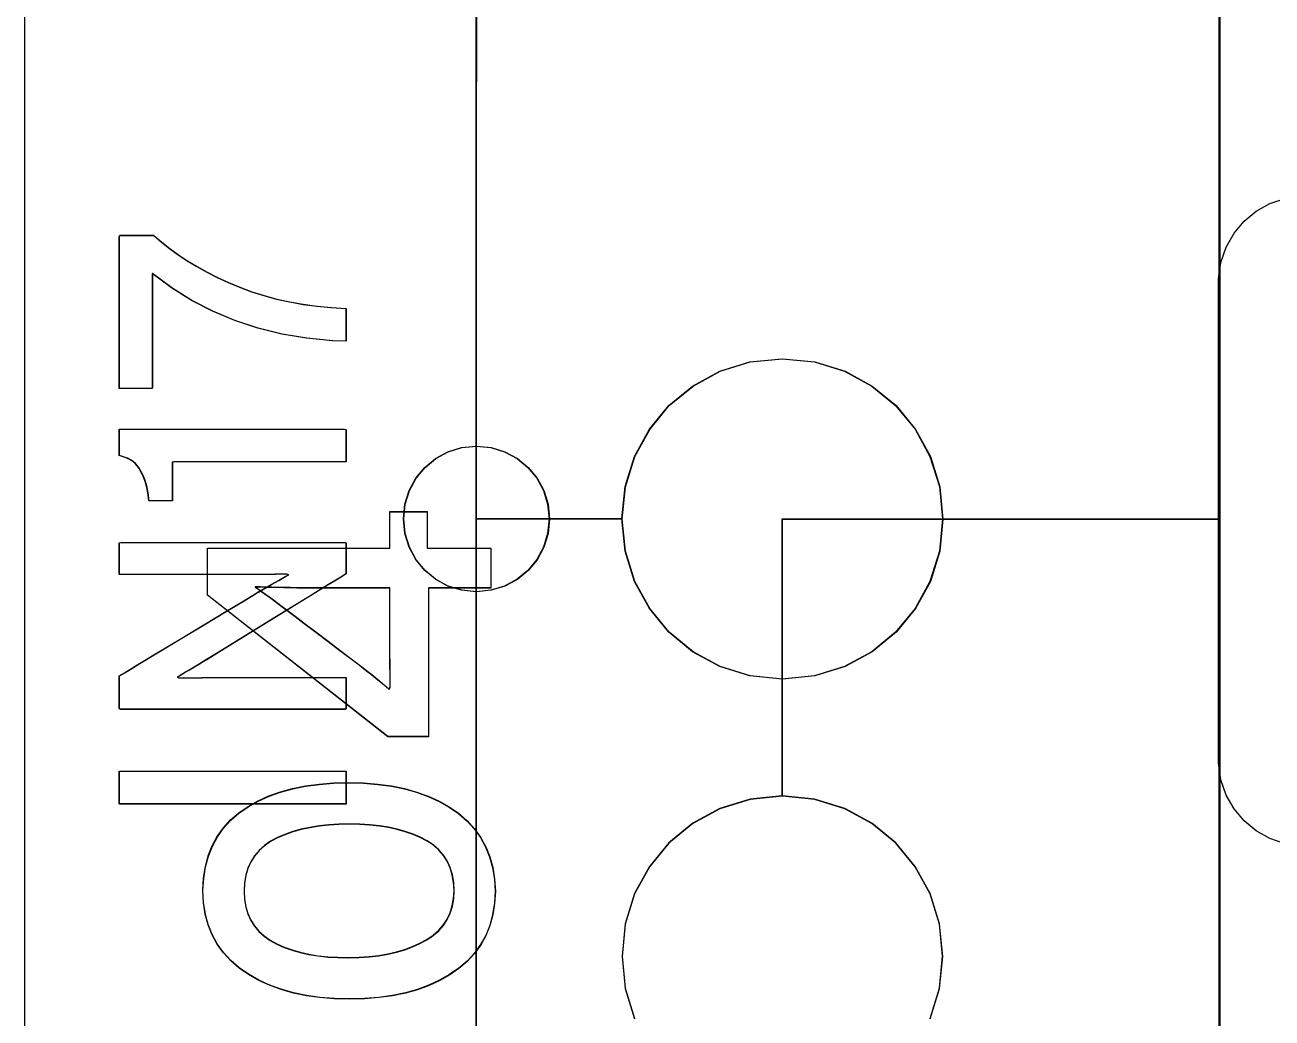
# Model space of a CAD drawing. Extents: x 1 to 47.7, y 0.2 to 35.
# Drawn here: x 34.5485 to 34.9763, y 16.0644 to 16.4053 of the extents above; entities that cross this region are included whole.
import ezdxf

# ---------------------------------------------------------------- set-up
doc = ezdxf.new("R2010")
doc.units = 0
doc.header["$MEASUREMENT"] = 0
for name, color, linetype in [('5_1___24__TARGET_LEDS___12', 7, 'CONTINUOUS'), ('6_1__EMPTY_IO_BOARD_POSITI', 7, 'CONTINUOUS'), ('6_2___8__INDEPENDENT_INPUT', 7, 'CONTINUOUS'), ('6_3___8__OPTOISO_INDEPENDE', 7, 'CONTINUOUS'), ('6_4___24__OPTOISO_INDEPEND', 7, 'CONTINUOUS'), ('6_5___8__INDEPENDENT_INPUT', 7, 'CONTINUOUS'), ('6_6___8__INDEPENDENT_INPUT', 7, 'CONTINUOUS'), ('6_7___8__OPTOISO_INDEPENDE', 7, 'CONTINUOUS'), ('6_8___8__OPTOISO_INDEPENDE', 7, 'CONTINUOUS'), ('7_0_____DWG', 7, 'CONTINUOUS')]:
    doc.layers.add(name, color=color, linetype=linetype)

msp = doc.modelspace()

# ---------------------------------------------------------------- linework, layer by layer
at = {"layer": '5_1___24__TARGET_LEDS___12'}
for points in [[(34.95807, 17.61096), (34.95807, 17.48514), (34.95807, 17.35532), (34.95807, 17.22194), (34.95807, 17.08544), (34.95807, 16.94626), (34.95807, 16.80486), (34.95807, 16.51716), (34.95807, 16.2259), (34.95807, 15.93463), (34.95807, 15.64693)], [(34.7534, 16.23572), (34.70342, 16.23572), (34.70344, 16.53572)], [(34.98076, 16.12429), (34.97557, 16.12602), (34.97086, 16.12865), (34.96673, 16.1321), (34.96327, 16.13625), (34.96058, 16.141), (34.95878, 16.14626), (34.95794, 16.15191), (34.9579, 16.15689), (34.9579, 16.17105), (34.9579, 16.19337), (34.9579, 16.22059), (34.9579, 16.24943), (34.9579, 16.27665), (34.9579, 16.29897), (34.9579, 16.31313), (34.95794, 16.31811), (34.95878, 16.32376), (34.96058, 16.32901), (34.96327, 16.33377), (34.96673, 16.33792), (34.97086, 16.34136), (34.97557, 16.34399), (34.98076, 16.34571)], [(34.7534, 15.93573), (34.70342, 15.93573), (34.70342, 16.23572)], [(34.8634, 16.23572), (34.95803, 16.23572)], [(34.65869, 16.13791), (34.58095, 16.13791), (34.58095, 16.14918), (34.65869, 16.14918), (34.65869, 16.13791)]]:
    msp.add_lwpolyline(points, dxfattribs=at)
for points in [[(34.59272, 16.33307), (34.59537, 16.33077), (34.59818, 16.32856), (34.60114, 16.32642), (34.60426, 16.32436), (34.60754, 16.32238), (34.61097, 16.32047), (34.61456, 16.31865), (34.6183, 16.3169), (34.62221, 16.31524), (34.62628, 16.31372), (34.63049, 16.31238), (34.63484, 16.31121), (34.63933, 16.31021), (34.64396, 16.30939), (34.64873, 16.30875), (34.65364, 16.30827), (34.65869, 16.30798), (34.65869, 16.30754), (34.65869, 16.30638), (34.65869, 16.30472), (34.65869, 16.30279), (34.65869, 16.3008), (34.65869, 16.29897), (34.65869, 16.29754), (34.65869, 16.29671), (34.65412, 16.29683), (34.64522, 16.29773), (34.63665, 16.2992), (34.62842, 16.30124), (34.62052, 16.30384), (34.61295, 16.30701), (34.60571, 16.31075), (34.5988, 16.31505), (34.59223, 16.31993), (34.59223, 16.31842), (34.59223, 16.3144), (34.59223, 16.30865), (34.59223, 16.30193), (34.59223, 16.29502), (34.59223, 16.28869), (34.59223, 16.28371), (34.59223, 16.28085), (34.59212, 16.28046), (34.5913, 16.28046), (34.58988, 16.28046), (34.58807, 16.28046), (34.58609, 16.28046), (34.58417, 16.28046), (34.58253, 16.28046), (34.58138, 16.28046), (34.58095, 16.28046), (34.58095, 16.28247), (34.58095, 16.28782), (34.58095, 16.29549), (34.58095, 16.30444), (34.58095, 16.31365), (34.58095, 16.32209), (34.58095, 16.32873), (34.58095, 16.33254), (34.58106, 16.33307), (34.58192, 16.33307), (34.5834, 16.33307), (34.58529, 16.33307), (34.58735, 16.33307), (34.58935, 16.33307), (34.59107, 16.33307), (34.59227, 16.33307)], [(34.80839, 16.29074), (34.81948, 16.28962), (34.8298, 16.28642), (34.83915, 16.28135), (34.84729, 16.27463), (34.85401, 16.26649), (34.85908, 16.25715), (34.86229, 16.24682), (34.8634, 16.23572), (34.86229, 16.22464), (34.85908, 16.21431), (34.85401, 16.20497), (34.84729, 16.19684), (34.83915, 16.19012), (34.8298, 16.18506), (34.81948, 16.18185), (34.80839, 16.18074), (34.79731, 16.18185), (34.78699, 16.18506), (34.77765, 16.19012), (34.76951, 16.19684), (34.7628, 16.20497), (34.75773, 16.21431), (34.75452, 16.22464), (34.7534, 16.23572), (34.75452, 16.24682), (34.75773, 16.25715), (34.7628, 16.26649), (34.76951, 16.27463), (34.77765, 16.28135), (34.78699, 16.28642), (34.79731, 16.28962)], [(34.65869, 16.25531), (34.65641, 16.25531), (34.65034, 16.25531), (34.64165, 16.25531), (34.63151, 16.25531), (34.62107, 16.25531), (34.61151, 16.25531), (34.60398, 16.25531), (34.59966, 16.25531), (34.59907, 16.25518), (34.59907, 16.25421), (34.59907, 16.25252), (34.59907, 16.25038), (34.59907, 16.24804), (34.59907, 16.24577), (34.59907, 16.24382), (34.59907, 16.24246), (34.59907, 16.24195), (34.59876, 16.24195), (34.59794, 16.24195), (34.59677, 16.24195), (34.59541, 16.24195), (34.594, 16.24195), (34.59271, 16.24195), (34.5917, 16.24195), (34.59112, 16.24195), (34.59098, 16.24264), (34.59083, 16.24399), (34.59062, 16.2453), (34.59036, 16.24656), (34.59005, 16.24777), (34.58968, 16.24893), (34.58927, 16.25005), (34.58879, 16.25112), (34.58827, 16.25215), (34.58771, 16.2531), (34.58707, 16.25396), (34.58635, 16.25473), (34.58554, 16.25542), (34.58466, 16.25602), (34.5837, 16.25654), (34.58266, 16.25697), (34.58154, 16.25732), (34.58095, 16.25755), (34.58095, 16.25821), (34.58095, 16.25936), (34.58095, 16.26083), (34.58095, 16.26242), (34.58095, 16.26397), (34.58095, 16.2653), (34.58095, 16.26623), (34.58095, 16.26658), (34.58392, 16.26658), (34.59183, 16.26658), (34.60316, 16.26658), (34.61639, 16.26658), (34.63, 16.26658), (34.64247, 16.26658), (34.65228, 16.26658), (34.65792, 16.26658), (34.65869, 16.26647), (34.65869, 16.26565), (34.65869, 16.26423), (34.65869, 16.26242), (34.65869, 16.26045), (34.65869, 16.25853), (34.65869, 16.25689), (34.65869, 16.25574)], [(34.70342, 16.26073), (34.70846, 16.26022), (34.71315, 16.25877), (34.7174, 16.25646), (34.7211, 16.25341), (34.72415, 16.24971), (34.72646, 16.24547), (34.72791, 16.24078), (34.72842, 16.23575), (34.72791, 16.2307), (34.72646, 16.22601), (34.72415, 16.22176), (34.7211, 16.21806), (34.7174, 16.215), (34.71315, 16.2127), (34.70846, 16.21125), (34.70342, 16.21074), (34.69838, 16.21125), (34.69369, 16.2127), (34.68945, 16.215), (34.68575, 16.21806), (34.68269, 16.22176), (34.68039, 16.22601), (34.67893, 16.2307), (34.67843, 16.23575), (34.67893, 16.24078), (34.68039, 16.24547), (34.68269, 16.24971), (34.68575, 16.25341), (34.68945, 16.25646), (34.69369, 16.25877), (34.69838, 16.26022)], [(34.65869, 16.21689), (34.65691, 16.2158), (34.65217, 16.21287), (34.64533, 16.20867), (34.6373, 16.20372), (34.62895, 16.19858), (34.62118, 16.19379), (34.61485, 16.1899), (34.61086, 16.18744), (34.60958, 16.18666), (34.60836, 16.18593), (34.60717, 16.18522), (34.60602, 16.18454), (34.6049, 16.18388), (34.60382, 16.18324), (34.60278, 16.18263), (34.60177, 16.18204), (34.60079, 16.18148), (34.60142, 16.18124), (34.60329, 16.18124), (34.60522, 16.18125), (34.60721, 16.18126), (34.60926, 16.18127), (34.61137, 16.18128), (34.61353, 16.1813), (34.61576, 16.18132), (34.61805, 16.18135), (34.61947, 16.18135), (34.62309, 16.18135), (34.62854, 16.18135), (34.63508, 16.18135), (34.64199, 16.18135), (34.64853, 16.18135), (34.65398, 16.18135), (34.6576, 16.18135), (34.65869, 16.18134), (34.65869, 16.18083), (34.65869, 16.17969), (34.65869, 16.1781), (34.65869, 16.17628), (34.65869, 16.17441), (34.65869, 16.1727), (34.65869, 16.17134), (34.65869, 16.17054), (34.65815, 16.1704), (34.65311, 16.1704), (34.64394, 16.1704), (34.63206, 16.1704), (34.61886, 16.1704), (34.60577, 16.1704), (34.59419, 16.1704), (34.58552, 16.1704), (34.58119, 16.1704), (34.58095, 16.17062), (34.58095, 16.17156), (34.58095, 16.17306), (34.58095, 16.17489), (34.58095, 16.17686), (34.58095, 16.17875), (34.58095, 16.18037), (34.58095, 16.18149), (34.58095, 16.18191), (34.58268, 16.18295), (34.5873, 16.18574), (34.59395, 16.18975), (34.60176, 16.19446), (34.60989, 16.19936), (34.61746, 16.20393), (34.62362, 16.20764), (34.6275, 16.20999), (34.62883, 16.21078), (34.63027, 16.21162), (34.63166, 16.21243), (34.633, 16.2132), (34.63429, 16.21394), (34.63554, 16.21464), (34.63673, 16.21531), (34.63787, 16.21594), (34.63896, 16.21654), (34.63834, 16.21678), (34.63642, 16.21675), (34.63443, 16.21673), (34.6324, 16.21672), (34.63031, 16.21671), (34.62816, 16.2167), (34.62596, 16.21669), (34.62371, 16.21668), (34.6214, 16.21668), (34.61998, 16.21668), (34.61638, 16.21668), (34.61096, 16.21668), (34.60444, 16.21668), (34.59757, 16.21668), (34.59106, 16.21668), (34.58564, 16.21668), (34.58203, 16.21668), (34.58095, 16.21669), (34.58095, 16.2172), (34.58095, 16.21834), (34.58095, 16.21993), (34.58095, 16.22175), (34.58095, 16.22362), (34.58095, 16.22533), (34.58095, 16.22669), (34.58095, 16.22749), (34.58149, 16.22763), (34.58653, 16.22763), (34.5957, 16.22763), (34.60758, 16.22763), (34.62077, 16.22763), (34.63387, 16.22763), (34.64545, 16.22763), (34.65411, 16.22763), (34.65845, 16.22763), (34.65869, 16.22742), (34.65869, 16.22654), (34.65869, 16.22515), (34.65869, 16.22344), (34.65869, 16.2216), (34.65869, 16.21983), (34.65869, 16.21833), (34.65869, 16.21728)]]:
    msp.add_lwpolyline(points, close=True, dxfattribs=at)
at = {"layer": '6_1__EMPTY_IO_BOARD_POSITI'}
msp.add_lwpolyline([(34.95848, 15.68201), (34.95848, 15.88399), (34.95848, 16.29303), (34.95848, 16.70066), (34.95848, 16.90089), (34.95848, 17.09709), (34.95848, 17.28803), (34.95848, 17.47249), (34.95848, 17.5619)], dxfattribs=at)
at = {"layer": '6_2___8__INDEPENDENT_INPUT'}
for points in [[(34.95807, 17.61096), (34.95807, 17.48514), (34.95807, 17.35532), (34.95807, 17.22194), (34.95807, 17.08544), (34.95807, 16.94626), (34.95807, 16.80486), (34.95807, 16.51716), (34.95807, 16.2259), (34.95807, 15.93463), (34.95807, 15.64693)], [(34.98076, 16.12429), (34.97557, 16.12602), (34.97086, 16.12865), (34.96673, 16.1321), (34.96327, 16.13625), (34.96058, 16.141), (34.95878, 16.14626), (34.95794, 16.15191), (34.9579, 16.15689), (34.9579, 16.17105), (34.9579, 16.19337), (34.9579, 16.22059), (34.9579, 16.24943), (34.9579, 16.27665), (34.9579, 16.29897), (34.9579, 16.31313), (34.95794, 16.31811), (34.95878, 16.32376), (34.96058, 16.32901), (34.96327, 16.33377), (34.96673, 16.33792), (34.97086, 16.34136), (34.97557, 16.34399), (34.98076, 16.34571)], [(34.68641, 16.22577), (34.70825, 16.22577), (34.70825, 16.21208), (34.68689, 16.21208), (34.68689, 16.16111), (34.67299, 16.16111), (34.61107, 16.20962), (34.61107, 16.22577), (34.6736, 16.22577), (34.6736, 16.23825), (34.68641, 16.23825), (34.68641, 16.22577)], [(34.80829, 16.14074), (34.80829, 16.23574), (34.95794, 16.23574)], [(34.85897, 16.06433), (34.86218, 16.07465), (34.86329, 16.08572), (34.86218, 16.09681), (34.85897, 16.10714), (34.8539, 16.11648), (34.84719, 16.12462), (34.83905, 16.13134), (34.82971, 16.13642), (34.81938, 16.13962), (34.80829, 16.14074), (34.79721, 16.13962), (34.78688, 16.13642), (34.77754, 16.13134), (34.7694, 16.12462), (34.76269, 16.11648), (34.75762, 16.10714), (34.75441, 16.09681), (34.7533, 16.08572), (34.75441, 16.07465), (34.75762, 16.06433)]]:
    msp.add_lwpolyline(points, dxfattribs=at)
for points in [[(34.62743, 16.21248), (34.62856, 16.21168), (34.62975, 16.21083), (34.63101, 16.20993), (34.63233, 16.20896), (34.63372, 16.20794), (34.63517, 16.20686), (34.63669, 16.20573), (34.63827, 16.20454), (34.63928, 16.20377), (34.64115, 16.20235), (34.64429, 16.19997), (34.64821, 16.197), (34.65243, 16.19379), (34.65649, 16.19072), (34.6599, 16.18813), (34.66218, 16.1864), (34.66309, 16.18571), (34.66461, 16.18455), (34.66607, 16.18341), (34.66746, 16.18231), (34.66879, 16.18124), (34.67005, 16.18021), (34.67125, 16.1792), (34.67238, 16.17822), (34.67344, 16.17728), (34.67373, 16.17812), (34.67373, 16.17973), (34.67372, 16.1814), (34.67371, 16.18313), (34.67369, 16.18493), (34.67367, 16.1868), (34.67365, 16.18873), (34.67362, 16.19072), (34.6736, 16.19225), (34.6736, 16.19343), (34.6736, 16.19578), (34.6736, 16.1989), (34.6736, 16.20239), (34.6736, 16.20585), (34.6736, 16.20888), (34.6736, 16.21109), (34.6736, 16.21207), (34.67278, 16.21208), (34.67007, 16.21208), (34.66603, 16.21208), (34.66121, 16.21208), (34.65619, 16.21208), (34.65153, 16.21208), (34.64781, 16.21208), (34.6456, 16.21208), (34.64417, 16.2121), (34.64179, 16.21213), (34.63948, 16.21217), (34.63726, 16.21221), (34.63513, 16.21226), (34.63308, 16.21231), (34.63111, 16.21236), (34.62923, 16.21242)], [(34.65949, 16.14527), (34.66464, 16.14514), (34.66955, 16.14475), (34.67422, 16.1441), (34.67865, 16.14319), (34.68284, 16.14202), (34.68679, 16.14059), (34.69051, 16.1389), (34.69399, 16.13695), (34.69722, 16.13473), (34.7001, 16.13226), (34.70261, 16.12954), (34.70474, 16.12657), (34.7065, 16.12335), (34.70789, 16.11989), (34.7089, 16.11618), (34.70954, 16.11222), (34.70981, 16.10802), (34.70955, 16.10386), (34.70891, 16.09994), (34.70791, 16.09626), (34.70653, 16.09283), (34.70479, 16.08965), (34.70267, 16.08671), (34.70019, 16.08401), (34.69734, 16.08155), (34.69416, 16.07935), (34.69073, 16.0774), (34.68706, 16.07571), (34.68313, 16.07428), (34.67896, 16.07311), (34.67454, 16.0722), (34.66986, 16.07154), (34.66494, 16.07115), (34.65976, 16.07102), (34.6546, 16.07116), (34.64968, 16.07155), (34.645, 16.07221), (34.64056, 16.07313), (34.63636, 16.07432), (34.6324, 16.07577), (34.62868, 16.07749), (34.6252, 16.07946), (34.62196, 16.0817), (34.61907, 16.08418), (34.61656, 16.08691), (34.61444, 16.08987), (34.61269, 16.09307), (34.61132, 16.09651), (34.61034, 16.10019), (34.60973, 16.10411), (34.60951, 16.10828), (34.60976, 16.11248), (34.61038, 16.11643), (34.61136, 16.12014), (34.61272, 16.12359), (34.61445, 16.12679), (34.61655, 16.12973), (34.61902, 16.13243), (34.62186, 16.13488), (34.62504, 16.13706), (34.62848, 16.13899), (34.63217, 16.14066), (34.6361, 16.14207), (34.64028, 16.14322), (34.64471, 16.14412), (34.64939, 16.14476), (34.65432, 16.14514)], [(34.65976, 16.13104), (34.65614, 16.13097), (34.65268, 16.13075), (34.64936, 16.13039), (34.6462, 16.12988), (34.6432, 16.12922), (34.64034, 16.12842), (34.63764, 16.12747), (34.63509, 16.12638), (34.63271, 16.12512), (34.63061, 16.12366), (34.62878, 16.122), (34.62722, 16.12015), (34.62595, 16.11811), (34.62495, 16.11588), (34.62423, 16.11345), (34.62378, 16.11083), (34.62362, 16.10802), (34.62378, 16.10525), (34.62422, 16.10267), (34.62493, 16.10028), (34.62592, 16.09808), (34.62718, 16.09606), (34.62871, 16.09424), (34.63052, 16.09261), (34.63259, 16.09117), (34.63492, 16.0899), (34.63742, 16.08878), (34.64009, 16.08782), (34.64291, 16.08701), (34.6459, 16.08635), (34.64905, 16.08585), (34.65237, 16.0855), (34.65585, 16.0853), (34.65949, 16.08525), (34.66309, 16.08533), (34.66653, 16.08556), (34.66982, 16.08594), (34.67295, 16.08648), (34.67593, 16.08717), (34.67875, 16.08801), (34.68141, 16.089), (34.68392, 16.09015), (34.68631, 16.09144), (34.68848, 16.09289), (34.69037, 16.09453), (34.69198, 16.09636), (34.6933, 16.09837), (34.69433, 16.10057), (34.69507, 16.10295), (34.69553, 16.10552), (34.69571, 16.10828), (34.69554, 16.11109), (34.69508, 16.1137), (34.69435, 16.11612), (34.69333, 16.11835), (34.69203, 16.12037), (34.69044, 16.1222), (34.68858, 16.12383), (34.68643, 16.12527), (34.68407, 16.1265), (34.68159, 16.12756), (34.67895, 16.12849), (34.67615, 16.12927), (34.6732, 16.12991), (34.67008, 16.1304), (34.6668, 16.13076), (34.66336, 16.13097)]]:
    msp.add_lwpolyline(points, close=True, dxfattribs=at)
at = {"layer": '6_3___8__OPTOISO_INDEPENDE'}
for points in [[(34.95807, 17.61096), (34.95807, 17.48514), (34.95807, 17.35532), (34.95807, 17.22194), (34.95807, 17.08544), (34.95807, 16.94626), (34.95807, 16.80486), (34.95807, 16.51716), (34.95807, 16.2259), (34.95807, 15.93463), (34.95807, 15.64693)], [(34.98076, 16.12429), (34.97557, 16.12602), (34.97086, 16.12865), (34.96673, 16.1321), (34.96327, 16.13625), (34.96058, 16.141), (34.95878, 16.14626), (34.95794, 16.15191), (34.9579, 16.15689), (34.9579, 16.17105), (34.9579, 16.19337), (34.9579, 16.22059), (34.9579, 16.24943), (34.9579, 16.27665), (34.9579, 16.29897), (34.9579, 16.31313), (34.95794, 16.31811), (34.95878, 16.32376), (34.96058, 16.32901), (34.96327, 16.33377), (34.96673, 16.33792), (34.97086, 16.34136), (34.97557, 16.34399), (34.98076, 16.34571)], [(34.68641, 16.22577), (34.70825, 16.22577), (34.70825, 16.21208), (34.68689, 16.21208), (34.68689, 16.16111), (34.67299, 16.16111), (34.61107, 16.20962), (34.61107, 16.22577), (34.6736, 16.22577), (34.6736, 16.23825), (34.68641, 16.23825), (34.68641, 16.22577)], [(34.80829, 16.14074), (34.80829, 16.23574), (34.95794, 16.23574)], [(34.85897, 16.06433), (34.86218, 16.07465), (34.86329, 16.08572), (34.86218, 16.09681), (34.85897, 16.10714), (34.8539, 16.11648), (34.84719, 16.12462), (34.83905, 16.13134), (34.82971, 16.13642), (34.81938, 16.13962), (34.80829, 16.14074), (34.79721, 16.13962), (34.78688, 16.13642), (34.77754, 16.13134), (34.7694, 16.12462), (34.76269, 16.11648), (34.75762, 16.10714), (34.75441, 16.09681), (34.7533, 16.08572), (34.75441, 16.07465), (34.75762, 16.06433)]]:
    msp.add_lwpolyline(points, dxfattribs=at)
for points in [[(34.62743, 16.21248), (34.62856, 16.21168), (34.62975, 16.21083), (34.63101, 16.20993), (34.63233, 16.20896), (34.63372, 16.20794), (34.63517, 16.20686), (34.63669, 16.20573), (34.63827, 16.20454), (34.63928, 16.20377), (34.64115, 16.20235), (34.64429, 16.19997), (34.64821, 16.197), (34.65243, 16.19379), (34.65649, 16.19072), (34.6599, 16.18813), (34.66218, 16.1864), (34.66309, 16.18571), (34.66461, 16.18455), (34.66607, 16.18341), (34.66746, 16.18231), (34.66879, 16.18124), (34.67005, 16.18021), (34.67125, 16.1792), (34.67238, 16.17822), (34.67344, 16.17728), (34.67373, 16.17812), (34.67373, 16.17973), (34.67372, 16.1814), (34.67371, 16.18313), (34.67369, 16.18493), (34.67367, 16.1868), (34.67365, 16.18873), (34.67362, 16.19072), (34.6736, 16.19225), (34.6736, 16.19343), (34.6736, 16.19578), (34.6736, 16.1989), (34.6736, 16.20239), (34.6736, 16.20585), (34.6736, 16.20888), (34.6736, 16.21109), (34.6736, 16.21207), (34.67278, 16.21208), (34.67007, 16.21208), (34.66603, 16.21208), (34.66121, 16.21208), (34.65619, 16.21208), (34.65153, 16.21208), (34.64781, 16.21208), (34.6456, 16.21208), (34.64417, 16.2121), (34.64179, 16.21213), (34.63948, 16.21217), (34.63726, 16.21221), (34.63513, 16.21226), (34.63308, 16.21231), (34.63111, 16.21236), (34.62923, 16.21242)], [(34.65949, 16.14527), (34.66464, 16.14514), (34.66955, 16.14475), (34.67422, 16.1441), (34.67865, 16.14319), (34.68284, 16.14202), (34.68679, 16.14059), (34.69051, 16.1389), (34.69399, 16.13695), (34.69722, 16.13473), (34.7001, 16.13226), (34.70261, 16.12954), (34.70474, 16.12657), (34.7065, 16.12335), (34.70789, 16.11989), (34.7089, 16.11618), (34.70954, 16.11222), (34.70981, 16.10802), (34.70955, 16.10386), (34.70891, 16.09994), (34.70791, 16.09626), (34.70653, 16.09283), (34.70479, 16.08965), (34.70267, 16.08671), (34.70019, 16.08401), (34.69734, 16.08155), (34.69416, 16.07935), (34.69073, 16.0774), (34.68706, 16.07571), (34.68313, 16.07428), (34.67896, 16.07311), (34.67454, 16.0722), (34.66986, 16.07154), (34.66494, 16.07115), (34.65976, 16.07102), (34.6546, 16.07116), (34.64968, 16.07155), (34.645, 16.07221), (34.64056, 16.07313), (34.63636, 16.07432), (34.6324, 16.07577), (34.62868, 16.07749), (34.6252, 16.07946), (34.62196, 16.0817), (34.61907, 16.08418), (34.61656, 16.08691), (34.61444, 16.08987), (34.61269, 16.09307), (34.61132, 16.09651), (34.61034, 16.10019), (34.60973, 16.10411), (34.60951, 16.10828), (34.60976, 16.11248), (34.61038, 16.11643), (34.61136, 16.12014), (34.61272, 16.12359), (34.61445, 16.12679), (34.61655, 16.12973), (34.61902, 16.13243), (34.62186, 16.13488), (34.62504, 16.13706), (34.62848, 16.13899), (34.63217, 16.14066), (34.6361, 16.14207), (34.64028, 16.14322), (34.64471, 16.14412), (34.64939, 16.14476), (34.65432, 16.14514)], [(34.65976, 16.13104), (34.65614, 16.13097), (34.65268, 16.13075), (34.64936, 16.13039), (34.6462, 16.12988), (34.6432, 16.12922), (34.64034, 16.12842), (34.63764, 16.12747), (34.63509, 16.12638), (34.63271, 16.12512), (34.63061, 16.12366), (34.62878, 16.122), (34.62722, 16.12015), (34.62595, 16.11811), (34.62495, 16.11588), (34.62423, 16.11345), (34.62378, 16.11083), (34.62362, 16.10802), (34.62378, 16.10525), (34.62422, 16.10267), (34.62493, 16.10028), (34.62592, 16.09808), (34.62718, 16.09606), (34.62871, 16.09424), (34.63052, 16.09261), (34.63259, 16.09117), (34.63492, 16.0899), (34.63742, 16.08878), (34.64009, 16.08782), (34.64291, 16.08701), (34.6459, 16.08635), (34.64905, 16.08585), (34.65237, 16.0855), (34.65585, 16.0853), (34.65949, 16.08525), (34.66309, 16.08533), (34.66653, 16.08556), (34.66982, 16.08594), (34.67295, 16.08648), (34.67593, 16.08717), (34.67875, 16.08801), (34.68141, 16.089), (34.68392, 16.09015), (34.68631, 16.09144), (34.68848, 16.09289), (34.69037, 16.09453), (34.69198, 16.09636), (34.6933, 16.09837), (34.69433, 16.10057), (34.69507, 16.10295), (34.69553, 16.10552), (34.69571, 16.10828), (34.69554, 16.11109), (34.69508, 16.1137), (34.69435, 16.11612), (34.69333, 16.11835), (34.69203, 16.12037), (34.69044, 16.1222), (34.68858, 16.12383), (34.68643, 16.12527), (34.68407, 16.1265), (34.68159, 16.12756), (34.67895, 16.12849), (34.67615, 16.12927), (34.6732, 16.12991), (34.67008, 16.1304), (34.6668, 16.13076), (34.66336, 16.13097)]]:
    msp.add_lwpolyline(points, close=True, dxfattribs=at)
at = {"layer": '6_4___24__OPTOISO_INDEPEND'}
for points in [[(34.95807, 17.61096), (34.95807, 17.48514), (34.95807, 17.35532), (34.95807, 17.22194), (34.95807, 17.08544), (34.95807, 16.94626), (34.95807, 16.80486), (34.95807, 16.51716), (34.95807, 16.2259), (34.95807, 15.93463), (34.95807, 15.64693)], [(34.75327, 16.23574), (34.70329, 16.23574), (34.70331, 16.53573)], [(34.98076, 16.12429), (34.97557, 16.12602), (34.97086, 16.12865), (34.96673, 16.1321), (34.96327, 16.13625), (34.96058, 16.141), (34.95878, 16.14626), (34.95794, 16.15191), (34.9579, 16.15689), (34.9579, 16.17105), (34.9579, 16.19337), (34.9579, 16.22059), (34.9579, 16.24943), (34.9579, 16.27665), (34.9579, 16.29897), (34.9579, 16.31313), (34.95794, 16.31811), (34.95878, 16.32376), (34.96058, 16.32901), (34.96327, 16.33377), (34.96673, 16.33792), (34.97086, 16.34136), (34.97557, 16.34399), (34.98076, 16.34571)], [(34.75327, 15.93574), (34.70329, 15.93574), (34.70329, 16.23574)], [(34.86327, 16.23574), (34.95794, 16.23574)], [(34.65858, 16.13792), (34.58084, 16.13792), (34.58084, 16.14919), (34.65858, 16.14919), (34.65858, 16.13792)]]:
    msp.add_lwpolyline(points, dxfattribs=at)
for points in [[(34.59261, 16.33308), (34.59526, 16.33079), (34.59807, 16.32857), (34.60104, 16.32643), (34.60416, 16.32437), (34.60743, 16.32239), (34.61086, 16.32049), (34.61445, 16.31866), (34.61819, 16.31692), (34.6221, 16.31525), (34.62617, 16.31373), (34.63038, 16.31239), (34.63473, 16.31122), (34.63922, 16.31023), (34.64386, 16.30941), (34.64863, 16.30876), (34.65353, 16.30829), (34.65858, 16.30799), (34.65858, 16.30755), (34.65858, 16.3064), (34.65858, 16.30474), (34.65858, 16.3028), (34.65858, 16.30081), (34.65858, 16.29898), (34.65858, 16.29755), (34.65858, 16.29672), (34.65401, 16.29685), (34.64511, 16.29775), (34.63654, 16.29921), (34.62831, 16.30125), (34.62041, 16.30385), (34.61284, 16.30702), (34.6056, 16.31076), (34.59869, 16.31507), (34.59212, 16.31994), (34.59212, 16.31843), (34.59212, 16.31441), (34.59212, 16.30866), (34.59212, 16.30194), (34.59212, 16.29504), (34.59212, 16.2887), (34.59212, 16.28372), (34.59212, 16.28086), (34.59201, 16.28047), (34.59119, 16.28047), (34.58977, 16.28047), (34.58796, 16.28047), (34.58598, 16.28047), (34.58406, 16.28047), (34.58242, 16.28047), (34.58127, 16.28047), (34.58084, 16.28047), (34.58084, 16.28248), (34.58084, 16.28784), (34.58084, 16.29551), (34.58084, 16.30446), (34.58084, 16.31367), (34.58084, 16.32211), (34.58084, 16.32875), (34.58084, 16.33256), (34.58096, 16.33308), (34.58181, 16.33308), (34.58329, 16.33308), (34.58518, 16.33308), (34.58724, 16.33308), (34.58925, 16.33308), (34.59096, 16.33308), (34.59216, 16.33308)], [(34.80826, 16.29075), (34.81935, 16.28963), (34.82967, 16.28643), (34.83902, 16.28136), (34.84716, 16.27465), (34.85388, 16.26651), (34.85895, 16.25716), (34.86216, 16.24683), (34.86327, 16.23574), (34.86216, 16.22465), (34.85895, 16.21433), (34.85388, 16.20499), (34.84716, 16.19685), (34.83902, 16.19014), (34.82967, 16.18507), (34.81935, 16.18187), (34.80826, 16.18075), (34.79718, 16.18187), (34.78686, 16.18507), (34.77752, 16.19014), (34.76938, 16.19685), (34.76267, 16.20499), (34.7576, 16.21433), (34.75439, 16.22465), (34.75327, 16.23574), (34.75439, 16.24683), (34.7576, 16.25716), (34.76267, 16.26651), (34.76938, 16.27465), (34.77752, 16.28136), (34.78686, 16.28643), (34.79718, 16.28963)], [(34.65858, 16.25532), (34.6563, 16.25532), (34.65023, 16.25532), (34.64154, 16.25532), (34.6314, 16.25532), (34.62096, 16.25532), (34.6114, 16.25532), (34.60387, 16.25532), (34.59955, 16.25532), (34.59896, 16.25519), (34.59896, 16.25422), (34.59896, 16.25254), (34.59896, 16.25039), (34.59896, 16.24805), (34.59896, 16.24578), (34.59896, 16.24383), (34.59896, 16.24247), (34.59896, 16.24196), (34.59865, 16.24196), (34.59783, 16.24196), (34.59666, 16.24196), (34.5953, 16.24196), (34.59389, 16.24196), (34.5926, 16.24196), (34.59159, 16.24196), (34.59101, 16.24196), (34.59087, 16.24266), (34.59072, 16.24401), (34.59051, 16.24531), (34.59025, 16.24657), (34.58994, 16.24778), (34.58958, 16.24895), (34.58916, 16.25007), (34.58869, 16.25114), (34.58816, 16.25216), (34.5876, 16.25311), (34.58696, 16.25397), (34.58624, 16.25474), (34.58543, 16.25543), (34.58455, 16.25604), (34.58359, 16.25655), (34.58255, 16.25699), (34.58143, 16.25733), (34.58084, 16.25756), (34.58084, 16.25823), (34.58084, 16.25938), (34.58084, 16.26084), (34.58084, 16.26244), (34.58084, 16.26399), (34.58084, 16.26532), (34.58084, 16.26625), (34.58084, 16.26659), (34.58381, 16.26659), (34.59172, 16.26659), (34.60306, 16.26659), (34.61628, 16.26659), (34.62989, 16.26659), (34.64236, 16.26659), (34.65217, 16.26659), (34.65781, 16.26659), (34.65858, 16.26648), (34.65858, 16.26567), (34.65858, 16.26424), (34.65858, 16.26244), (34.65858, 16.26046), (34.65858, 16.25854), (34.65858, 16.2569), (34.65858, 16.25575)], [(34.70329, 16.26075), (34.70833, 16.26024), (34.71302, 16.25878), (34.71727, 16.25648), (34.72097, 16.25342), (34.72402, 16.24972), (34.72633, 16.24548), (34.72778, 16.24079), (34.72829, 16.23576), (34.72778, 16.23072), (34.72633, 16.22602), (34.72402, 16.22177), (34.72097, 16.21807), (34.71727, 16.21502), (34.71302, 16.21272), (34.70833, 16.21126), (34.70329, 16.21075), (34.69825, 16.21126), (34.69356, 16.21272), (34.68932, 16.21502), (34.68562, 16.21807), (34.68256, 16.22177), (34.68026, 16.22602), (34.6788, 16.23072), (34.6783, 16.23576), (34.6788, 16.24079), (34.68026, 16.24548), (34.68256, 16.24972), (34.68562, 16.25342), (34.68932, 16.25648), (34.69356, 16.25878), (34.69825, 16.26024)], [(34.65858, 16.21691), (34.6568, 16.21581), (34.65206, 16.21289), (34.64523, 16.20868), (34.63719, 16.20374), (34.62885, 16.1986), (34.62107, 16.19381), (34.61474, 16.18991), (34.61075, 16.18745), (34.60947, 16.18667), (34.60825, 16.18594), (34.60706, 16.18524), (34.60591, 16.18455), (34.6048, 16.18389), (34.60371, 16.18326), (34.60267, 16.18264), (34.60166, 16.18206), (34.60068, 16.18149), (34.60131, 16.18125), (34.60318, 16.18126), (34.60511, 16.18126), (34.6071, 16.18127), (34.60915, 16.18128), (34.61126, 16.1813), (34.61343, 16.18131), (34.61565, 16.18134), (34.61794, 16.18136), (34.61937, 16.18136), (34.62298, 16.18136), (34.62843, 16.18136), (34.63497, 16.18136), (34.64188, 16.18136), (34.64842, 16.18136), (34.65387, 16.18136), (34.65749, 16.18136), (34.65858, 16.18135), (34.65858, 16.18085), (34.65858, 16.1797), (34.65858, 16.17812), (34.65858, 16.17629), (34.65858, 16.17443), (34.65858, 16.17271), (34.65858, 16.17136), (34.65858, 16.17055), (34.65804, 16.17042), (34.653, 16.17042), (34.64383, 16.17042), (34.63195, 16.17042), (34.61875, 16.17042), (34.60566, 16.17042), (34.59408, 16.17042), (34.58542, 16.17042), (34.58108, 16.17042), (34.58084, 16.17064), (34.58084, 16.17158), (34.58084, 16.17307), (34.58084, 16.1749), (34.58084, 16.17687), (34.58084, 16.17877), (34.58084, 16.18038), (34.58084, 16.1815), (34.58084, 16.18192), (34.58257, 16.18296), (34.58719, 16.18575), (34.59384, 16.18976), (34.60166, 16.19448), (34.60978, 16.19938), (34.61735, 16.20394), (34.62351, 16.20766), (34.62739, 16.21), (34.62872, 16.21079), (34.63016, 16.21163), (34.63155, 16.21244), (34.63289, 16.21321), (34.63419, 16.21395), (34.63543, 16.21465), (34.63662, 16.21532), (34.63776, 16.21596), (34.63886, 16.21656), (34.63823, 16.21679), (34.63631, 16.21677), (34.63433, 16.21675), (34.63229, 16.21673), (34.6302, 16.21672), (34.62806, 16.21671), (34.62586, 16.2167), (34.6236, 16.2167), (34.62129, 16.2167), (34.61987, 16.2167), (34.61627, 16.2167), (34.61085, 16.2167), (34.60434, 16.2167), (34.59746, 16.2167), (34.59095, 16.2167), (34.58553, 16.2167), (34.58193, 16.2167), (34.58084, 16.2167), (34.58084, 16.21721), (34.58084, 16.21836), (34.58084, 16.21994), (34.58084, 16.22176), (34.58084, 16.22363), (34.58084, 16.22534), (34.58084, 16.2267), (34.58084, 16.22751), (34.58138, 16.22764), (34.58642, 16.22764), (34.59559, 16.22764), (34.60747, 16.22764), (34.62067, 16.22764), (34.63376, 16.22764), (34.64534, 16.22764), (34.65401, 16.22764), (34.65834, 16.22764), (34.65858, 16.22744), (34.65858, 16.22656), (34.65858, 16.22517), (34.65858, 16.22345), (34.65858, 16.22161), (34.65858, 16.21985), (34.65858, 16.21834), (34.65858, 16.2173)]]:
    msp.add_lwpolyline(points, close=True, dxfattribs=at)
at = {"layer": '6_5___8__INDEPENDENT_INPUT'}
for points in [[(34.95807, 17.61096), (34.95807, 17.48514), (34.95807, 17.35532), (34.95807, 17.22194), (34.95807, 17.08544), (34.95807, 16.94626), (34.95807, 16.80486), (34.95807, 16.51716), (34.95807, 16.2259), (34.95807, 15.93463), (34.95807, 15.64693)], [(34.98076, 16.12429), (34.97557, 16.12602), (34.97086, 16.12865), (34.96673, 16.1321), (34.96327, 16.13625), (34.96058, 16.141), (34.95878, 16.14626), (34.95794, 16.15191), (34.9579, 16.15689), (34.9579, 16.17105), (34.9579, 16.19337), (34.9579, 16.22059), (34.9579, 16.24943), (34.9579, 16.27665), (34.9579, 16.29897), (34.9579, 16.31313), (34.95794, 16.31811), (34.95878, 16.32376), (34.96058, 16.32901), (34.96327, 16.33377), (34.96673, 16.33792), (34.97086, 16.34136), (34.97557, 16.34399), (34.98076, 16.34571)], [(34.68641, 16.22567), (34.70825, 16.22567), (34.70825, 16.21199), (34.68689, 16.21199), (34.68689, 16.16102), (34.67299, 16.16102), (34.61107, 16.20953), (34.61107, 16.22567), (34.6736, 16.22567), (34.6736, 16.23815), (34.68641, 16.23815), (34.68641, 16.22567)], [(34.80828, 16.14063), (34.80828, 16.23563), (34.95793, 16.23563)], [(34.85897, 16.06433), (34.86218, 16.07465), (34.86329, 16.08573), (34.86218, 16.09681), (34.85897, 16.10714), (34.8539, 16.11648), (34.84719, 16.12462), (34.83905, 16.13134), (34.82971, 16.13641), (34.81938, 16.13962), (34.80829, 16.14074), (34.79721, 16.13962), (34.78688, 16.13641), (34.77754, 16.13134), (34.7694, 16.12462), (34.76269, 16.11648), (34.75762, 16.10714), (34.75441, 16.09681), (34.7533, 16.08573), (34.75441, 16.07465), (34.75762, 16.06433)]]:
    msp.add_lwpolyline(points, dxfattribs=at)
for points in [[(34.62743, 16.21238), (34.62856, 16.21159), (34.62975, 16.21074), (34.63101, 16.20983), (34.63233, 16.20887), (34.63372, 16.20785), (34.63517, 16.20677), (34.63669, 16.20563), (34.63827, 16.20444), (34.63928, 16.20367), (34.64115, 16.20226), (34.64429, 16.19988), (34.64821, 16.19691), (34.65243, 16.1937), (34.65649, 16.19062), (34.6599, 16.18804), (34.66218, 16.18631), (34.66309, 16.18562), (34.66461, 16.18445), (34.66607, 16.18332), (34.66746, 16.18222), (34.66879, 16.18115), (34.67005, 16.18011), (34.67125, 16.1791), (34.67238, 16.17813), (34.67344, 16.17718), (34.67373, 16.17803), (34.67373, 16.17963), (34.67372, 16.1813), (34.67371, 16.18304), (34.67369, 16.18484), (34.67367, 16.1867), (34.67365, 16.18863), (34.67362, 16.19063), (34.6736, 16.19216), (34.6736, 16.19334), (34.6736, 16.19569), (34.6736, 16.19881), (34.6736, 16.20229), (34.6736, 16.20575), (34.6736, 16.20878), (34.6736, 16.21099), (34.6736, 16.21197), (34.67278, 16.21199), (34.67007, 16.21199), (34.66603, 16.21199), (34.66121, 16.21199), (34.65619, 16.21199), (34.65153, 16.21199), (34.64781, 16.21199), (34.6456, 16.21199), (34.64417, 16.212), (34.64179, 16.21204), (34.63948, 16.21208), (34.63726, 16.21212), (34.63513, 16.21216), (34.63308, 16.21221), (34.63111, 16.21226), (34.62923, 16.21232)], [(34.65949, 16.14518), (34.66464, 16.14505), (34.66955, 16.14466), (34.67422, 16.144), (34.67865, 16.14309), (34.68284, 16.14192), (34.68679, 16.14049), (34.69051, 16.1388), (34.69399, 16.13686), (34.69722, 16.13464), (34.7001, 16.13216), (34.70261, 16.12944), (34.70474, 16.12647), (34.7065, 16.12326), (34.70789, 16.11979), (34.7089, 16.11608), (34.70954, 16.11213), (34.70981, 16.10792), (34.70955, 16.10376), (34.70891, 16.09984), (34.70791, 16.09617), (34.70653, 16.09274), (34.70479, 16.08955), (34.70267, 16.08661), (34.70019, 16.08391), (34.69734, 16.08146), (34.69416, 16.07925), (34.69073, 16.0773), (34.68706, 16.07561), (34.68313, 16.07418), (34.67896, 16.07301), (34.67454, 16.0721), (34.66986, 16.07145), (34.66494, 16.07106), (34.65976, 16.07093), (34.6546, 16.07106), (34.64968, 16.07146), (34.645, 16.07212), (34.64056, 16.07304), (34.63636, 16.07423), (34.6324, 16.07568), (34.62868, 16.07739), (34.6252, 16.07937), (34.62196, 16.08161), (34.61907, 16.08409), (34.61656, 16.08681), (34.61444, 16.08977), (34.61269, 16.09297), (34.61132, 16.09642), (34.61034, 16.1001), (34.60973, 16.10402), (34.60951, 16.10818), (34.60976, 16.11239), (34.61038, 16.11634), (34.61136, 16.12004), (34.61272, 16.12349), (34.61445, 16.12669), (34.61655, 16.12964), (34.61902, 16.13234), (34.62186, 16.13478), (34.62504, 16.13697), (34.62848, 16.13889), (34.63217, 16.14056), (34.6361, 16.14197), (34.64028, 16.14312), (34.64471, 16.14402), (34.64939, 16.14466), (34.65432, 16.14505)], [(34.65976, 16.13095), (34.65614, 16.13087), (34.65268, 16.13066), (34.64936, 16.13029), (34.6462, 16.12978), (34.6432, 16.12913), (34.64034, 16.12832), (34.63764, 16.12738), (34.63509, 16.12629), (34.63271, 16.12503), (34.63061, 16.12356), (34.62878, 16.12191), (34.62722, 16.12006), (34.62595, 16.11802), (34.62495, 16.11578), (34.62423, 16.11336), (34.62378, 16.11074), (34.62362, 16.10792), (34.62378, 16.10515), (34.62422, 16.10257), (34.62493, 16.10018), (34.62592, 16.09798), (34.62718, 16.09597), (34.62871, 16.09415), (34.63052, 16.09251), (34.63259, 16.09107), (34.63492, 16.0898), (34.63742, 16.08869), (34.64009, 16.08772), (34.64291, 16.08691), (34.6459, 16.08626), (34.64905, 16.08575), (34.65237, 16.0854), (34.65585, 16.0852), (34.65949, 16.08516), (34.66309, 16.08523), (34.66653, 16.08546), (34.66982, 16.08585), (34.67295, 16.08638), (34.67593, 16.08707), (34.67875, 16.08791), (34.68141, 16.08891), (34.68392, 16.09005), (34.68631, 16.09134), (34.68848, 16.0928), (34.69037, 16.09444), (34.69198, 16.09626), (34.6933, 16.09828), (34.69433, 16.10047), (34.69507, 16.10286), (34.69553, 16.10543), (34.69571, 16.10818), (34.69554, 16.11099), (34.69508, 16.11361), (34.69435, 16.11603), (34.69333, 16.11825), (34.69203, 16.12028), (34.69044, 16.1221), (34.68858, 16.12374), (34.68643, 16.12517), (34.68407, 16.1264), (34.68159, 16.12747), (34.67895, 16.12839), (34.67615, 16.12917), (34.6732, 16.12981), (34.67008, 16.13031), (34.6668, 16.13066), (34.66336, 16.13088)]]:
    msp.add_lwpolyline(points, close=True, dxfattribs=at)
at = {"layer": '6_6___8__INDEPENDENT_INPUT'}
for points in [[(34.95807, 17.61096), (34.95807, 17.48514), (34.95807, 17.35532), (34.95807, 17.22194), (34.95807, 17.08544), (34.95807, 16.94626), (34.95807, 16.80486), (34.95807, 16.51716), (34.95807, 16.2259), (34.95807, 15.93463), (34.95807, 15.64693)], [(34.98076, 16.12429), (34.97557, 16.12602), (34.97086, 16.12865), (34.96673, 16.1321), (34.96327, 16.13625), (34.96058, 16.141), (34.95878, 16.14626), (34.95794, 16.15191), (34.9579, 16.15689), (34.9579, 16.17105), (34.9579, 16.19337), (34.9579, 16.22059), (34.9579, 16.24943), (34.9579, 16.27665), (34.9579, 16.29897), (34.9579, 16.31313), (34.95794, 16.31811), (34.95878, 16.32376), (34.96058, 16.32901), (34.96327, 16.33377), (34.96673, 16.33792), (34.97086, 16.34136), (34.97557, 16.34399), (34.98076, 16.34571)], [(34.68641, 16.22577), (34.70825, 16.22577), (34.70825, 16.21208), (34.68689, 16.21208), (34.68689, 16.16111), (34.67299, 16.16111), (34.61107, 16.20962), (34.61107, 16.22577), (34.6736, 16.22577), (34.6736, 16.23825), (34.68641, 16.23825), (34.68641, 16.22577)], [(34.80829, 16.14074), (34.80829, 16.23574), (34.95794, 16.23574)], [(34.85897, 16.06433), (34.86218, 16.07465), (34.86329, 16.08572), (34.86218, 16.09681), (34.85897, 16.10714), (34.8539, 16.11648), (34.84719, 16.12462), (34.83905, 16.13134), (34.82971, 16.13642), (34.81938, 16.13962), (34.80829, 16.14074), (34.79721, 16.13962), (34.78688, 16.13642), (34.77754, 16.13134), (34.7694, 16.12462), (34.76269, 16.11648), (34.75762, 16.10714), (34.75441, 16.09681), (34.7533, 16.08572), (34.75441, 16.07465), (34.75762, 16.06433)]]:
    msp.add_lwpolyline(points, dxfattribs=at)
for points in [[(34.62743, 16.21248), (34.62856, 16.21168), (34.62975, 16.21083), (34.63101, 16.20993), (34.63233, 16.20896), (34.63372, 16.20794), (34.63517, 16.20686), (34.63669, 16.20573), (34.63827, 16.20454), (34.63928, 16.20377), (34.64115, 16.20235), (34.64429, 16.19997), (34.64821, 16.197), (34.65243, 16.19379), (34.65649, 16.19072), (34.6599, 16.18813), (34.66218, 16.1864), (34.66309, 16.18571), (34.66461, 16.18455), (34.66607, 16.18341), (34.66746, 16.18231), (34.66879, 16.18124), (34.67005, 16.18021), (34.67125, 16.1792), (34.67238, 16.17822), (34.67344, 16.17728), (34.67373, 16.17812), (34.67373, 16.17973), (34.67372, 16.1814), (34.67371, 16.18313), (34.67369, 16.18493), (34.67367, 16.1868), (34.67365, 16.18873), (34.67362, 16.19072), (34.6736, 16.19225), (34.6736, 16.19343), (34.6736, 16.19578), (34.6736, 16.1989), (34.6736, 16.20239), (34.6736, 16.20585), (34.6736, 16.20888), (34.6736, 16.21109), (34.6736, 16.21207), (34.67278, 16.21208), (34.67007, 16.21208), (34.66603, 16.21208), (34.66121, 16.21208), (34.65619, 16.21208), (34.65153, 16.21208), (34.64781, 16.21208), (34.6456, 16.21208), (34.64417, 16.2121), (34.64179, 16.21213), (34.63948, 16.21217), (34.63726, 16.21221), (34.63513, 16.21226), (34.63308, 16.21231), (34.63111, 16.21236), (34.62923, 16.21242)], [(34.65949, 16.14527), (34.66464, 16.14514), (34.66955, 16.14475), (34.67422, 16.1441), (34.67865, 16.14319), (34.68284, 16.14202), (34.68679, 16.14059), (34.69051, 16.1389), (34.69399, 16.13695), (34.69722, 16.13473), (34.7001, 16.13226), (34.70261, 16.12954), (34.70474, 16.12657), (34.7065, 16.12335), (34.70789, 16.11989), (34.7089, 16.11618), (34.70954, 16.11222), (34.70981, 16.10802), (34.70955, 16.10386), (34.70891, 16.09994), (34.70791, 16.09626), (34.70653, 16.09283), (34.70479, 16.08965), (34.70267, 16.08671), (34.70019, 16.08401), (34.69734, 16.08155), (34.69416, 16.07935), (34.69073, 16.0774), (34.68706, 16.07571), (34.68313, 16.07428), (34.67896, 16.07311), (34.67454, 16.0722), (34.66986, 16.07154), (34.66494, 16.07115), (34.65976, 16.07102), (34.6546, 16.07116), (34.64968, 16.07155), (34.645, 16.07221), (34.64056, 16.07313), (34.63636, 16.07432), (34.6324, 16.07577), (34.62868, 16.07749), (34.6252, 16.07946), (34.62196, 16.0817), (34.61907, 16.08418), (34.61656, 16.08691), (34.61444, 16.08987), (34.61269, 16.09307), (34.61132, 16.09651), (34.61034, 16.10019), (34.60973, 16.10411), (34.60951, 16.10828), (34.60976, 16.11248), (34.61038, 16.11643), (34.61136, 16.12014), (34.61272, 16.12359), (34.61445, 16.12679), (34.61655, 16.12973), (34.61902, 16.13243), (34.62186, 16.13488), (34.62504, 16.13706), (34.62848, 16.13899), (34.63217, 16.14066), (34.6361, 16.14207), (34.64028, 16.14322), (34.64471, 16.14412), (34.64939, 16.14476), (34.65432, 16.14514)], [(34.65976, 16.13104), (34.65614, 16.13097), (34.65268, 16.13075), (34.64936, 16.13039), (34.6462, 16.12988), (34.6432, 16.12922), (34.64034, 16.12842), (34.63764, 16.12747), (34.63509, 16.12638), (34.63271, 16.12512), (34.63061, 16.12366), (34.62878, 16.122), (34.62722, 16.12015), (34.62595, 16.11811), (34.62495, 16.11588), (34.62423, 16.11345), (34.62378, 16.11083), (34.62362, 16.10802), (34.62378, 16.10525), (34.62422, 16.10267), (34.62493, 16.10028), (34.62592, 16.09808), (34.62718, 16.09606), (34.62871, 16.09424), (34.63052, 16.09261), (34.63259, 16.09117), (34.63492, 16.0899), (34.63742, 16.08878), (34.64009, 16.08782), (34.64291, 16.08701), (34.6459, 16.08635), (34.64905, 16.08585), (34.65237, 16.0855), (34.65585, 16.0853), (34.65949, 16.08525), (34.66309, 16.08533), (34.66653, 16.08556), (34.66982, 16.08594), (34.67295, 16.08648), (34.67593, 16.08717), (34.67875, 16.08801), (34.68141, 16.089), (34.68392, 16.09015), (34.68631, 16.09144), (34.68848, 16.09289), (34.69037, 16.09453), (34.69198, 16.09636), (34.6933, 16.09837), (34.69433, 16.10057), (34.69507, 16.10295), (34.69553, 16.10552), (34.69571, 16.10828), (34.69554, 16.11109), (34.69508, 16.1137), (34.69435, 16.11612), (34.69333, 16.11835), (34.69203, 16.12037), (34.69044, 16.1222), (34.68858, 16.12383), (34.68643, 16.12527), (34.68407, 16.1265), (34.68159, 16.12756), (34.67895, 16.12849), (34.67615, 16.12927), (34.6732, 16.12991), (34.67008, 16.1304), (34.6668, 16.13076), (34.66336, 16.13097)]]:
    msp.add_lwpolyline(points, close=True, dxfattribs=at)
at = {"layer": '6_7___8__OPTOISO_INDEPENDE'}
for points in [[(34.95807, 17.61096), (34.95807, 17.48514), (34.95807, 17.35532), (34.95807, 17.22194), (34.95807, 17.08544), (34.95807, 16.94626), (34.95807, 16.80486), (34.95807, 16.51716), (34.95807, 16.2259), (34.95807, 15.93463), (34.95807, 15.64693)], [(34.98076, 16.12429), (34.97557, 16.12602), (34.97086, 16.12865), (34.96673, 16.1321), (34.96327, 16.13625), (34.96058, 16.141), (34.95878, 16.14626), (34.95794, 16.15191), (34.9579, 16.15689), (34.9579, 16.17105), (34.9579, 16.19337), (34.9579, 16.22059), (34.9579, 16.24943), (34.9579, 16.27665), (34.9579, 16.29897), (34.9579, 16.31313), (34.95794, 16.31811), (34.95878, 16.32376), (34.96058, 16.32901), (34.96327, 16.33377), (34.96673, 16.33792), (34.97086, 16.34136), (34.97557, 16.34399), (34.98076, 16.34571)], [(34.68641, 16.22577), (34.70825, 16.22577), (34.70825, 16.21208), (34.68689, 16.21208), (34.68689, 16.16111), (34.67299, 16.16111), (34.61107, 16.20962), (34.61107, 16.22577), (34.6736, 16.22577), (34.6736, 16.23825), (34.68641, 16.23825), (34.68641, 16.22577)], [(34.80829, 16.14074), (34.80829, 16.23574), (34.95794, 16.23574)], [(34.85897, 16.06433), (34.86218, 16.07465), (34.86329, 16.08572), (34.86218, 16.09681), (34.85897, 16.10714), (34.8539, 16.11648), (34.84719, 16.12462), (34.83905, 16.13134), (34.82971, 16.13642), (34.81938, 16.13962), (34.80829, 16.14074), (34.79721, 16.13962), (34.78688, 16.13642), (34.77754, 16.13134), (34.7694, 16.12462), (34.76269, 16.11648), (34.75762, 16.10714), (34.75441, 16.09681), (34.7533, 16.08572), (34.75441, 16.07465), (34.75762, 16.06433)]]:
    msp.add_lwpolyline(points, dxfattribs=at)
for points in [[(34.62743, 16.21248), (34.62856, 16.21168), (34.62975, 16.21083), (34.63101, 16.20993), (34.63233, 16.20896), (34.63372, 16.20794), (34.63517, 16.20686), (34.63669, 16.20573), (34.63827, 16.20454), (34.63928, 16.20377), (34.64115, 16.20235), (34.64429, 16.19997), (34.64821, 16.197), (34.65243, 16.19379), (34.65649, 16.19072), (34.6599, 16.18813), (34.66218, 16.1864), (34.66309, 16.18571), (34.66461, 16.18455), (34.66607, 16.18341), (34.66746, 16.18231), (34.66879, 16.18124), (34.67005, 16.18021), (34.67125, 16.1792), (34.67238, 16.17822), (34.67344, 16.17728), (34.67373, 16.17812), (34.67373, 16.17973), (34.67372, 16.1814), (34.67371, 16.18313), (34.67369, 16.18493), (34.67367, 16.1868), (34.67365, 16.18873), (34.67362, 16.19072), (34.6736, 16.19225), (34.6736, 16.19343), (34.6736, 16.19578), (34.6736, 16.1989), (34.6736, 16.20239), (34.6736, 16.20585), (34.6736, 16.20888), (34.6736, 16.21109), (34.6736, 16.21207), (34.67278, 16.21208), (34.67007, 16.21208), (34.66603, 16.21208), (34.66121, 16.21208), (34.65619, 16.21208), (34.65153, 16.21208), (34.64781, 16.21208), (34.6456, 16.21208), (34.64417, 16.2121), (34.64179, 16.21213), (34.63948, 16.21217), (34.63726, 16.21221), (34.63513, 16.21226), (34.63308, 16.21231), (34.63111, 16.21236), (34.62923, 16.21242)], [(34.65949, 16.14527), (34.66464, 16.14514), (34.66955, 16.14475), (34.67422, 16.1441), (34.67865, 16.14319), (34.68284, 16.14202), (34.68679, 16.14059), (34.69051, 16.1389), (34.69399, 16.13695), (34.69722, 16.13473), (34.7001, 16.13226), (34.70261, 16.12954), (34.70474, 16.12657), (34.7065, 16.12335), (34.70789, 16.11989), (34.7089, 16.11618), (34.70954, 16.11222), (34.70981, 16.10802), (34.70955, 16.10386), (34.70891, 16.09994), (34.70791, 16.09626), (34.70653, 16.09283), (34.70479, 16.08965), (34.70267, 16.08671), (34.70019, 16.08401), (34.69734, 16.08155), (34.69416, 16.07935), (34.69073, 16.0774), (34.68706, 16.07571), (34.68313, 16.07428), (34.67896, 16.07311), (34.67454, 16.0722), (34.66986, 16.07154), (34.66494, 16.07115), (34.65976, 16.07102), (34.6546, 16.07116), (34.64968, 16.07155), (34.645, 16.07221), (34.64056, 16.07313), (34.63636, 16.07432), (34.6324, 16.07577), (34.62868, 16.07749), (34.6252, 16.07946), (34.62196, 16.0817), (34.61907, 16.08418), (34.61656, 16.08691), (34.61444, 16.08987), (34.61269, 16.09307), (34.61132, 16.09651), (34.61034, 16.10019), (34.60973, 16.10411), (34.60951, 16.10828), (34.60976, 16.11248), (34.61038, 16.11643), (34.61136, 16.12014), (34.61272, 16.12359), (34.61445, 16.12679), (34.61655, 16.12973), (34.61902, 16.13243), (34.62186, 16.13488), (34.62504, 16.13706), (34.62848, 16.13899), (34.63217, 16.14066), (34.6361, 16.14207), (34.64028, 16.14322), (34.64471, 16.14412), (34.64939, 16.14476), (34.65432, 16.14514)], [(34.65976, 16.13104), (34.65614, 16.13097), (34.65268, 16.13075), (34.64936, 16.13039), (34.6462, 16.12988), (34.6432, 16.12922), (34.64034, 16.12842), (34.63764, 16.12747), (34.63509, 16.12638), (34.63271, 16.12512), (34.63061, 16.12366), (34.62878, 16.122), (34.62722, 16.12015), (34.62595, 16.11811), (34.62495, 16.11588), (34.62423, 16.11345), (34.62378, 16.11083), (34.62362, 16.10802), (34.62378, 16.10525), (34.62422, 16.10267), (34.62493, 16.10028), (34.62592, 16.09808), (34.62718, 16.09606), (34.62871, 16.09424), (34.63052, 16.09261), (34.63259, 16.09117), (34.63492, 16.0899), (34.63742, 16.08878), (34.64009, 16.08782), (34.64291, 16.08701), (34.6459, 16.08635), (34.64905, 16.08585), (34.65237, 16.0855), (34.65585, 16.0853), (34.65949, 16.08525), (34.66309, 16.08533), (34.66653, 16.08556), (34.66982, 16.08594), (34.67295, 16.08648), (34.67593, 16.08717), (34.67875, 16.08801), (34.68141, 16.089), (34.68392, 16.09015), (34.68631, 16.09144), (34.68848, 16.09289), (34.69037, 16.09453), (34.69198, 16.09636), (34.6933, 16.09837), (34.69433, 16.10057), (34.69507, 16.10295), (34.69553, 16.10552), (34.69571, 16.10828), (34.69554, 16.11109), (34.69508, 16.1137), (34.69435, 16.11612), (34.69333, 16.11835), (34.69203, 16.12037), (34.69044, 16.1222), (34.68858, 16.12383), (34.68643, 16.12527), (34.68407, 16.1265), (34.68159, 16.12756), (34.67895, 16.12849), (34.67615, 16.12927), (34.6732, 16.12991), (34.67008, 16.1304), (34.6668, 16.13076), (34.66336, 16.13097)]]:
    msp.add_lwpolyline(points, close=True, dxfattribs=at)
at = {"layer": '6_8___8__OPTOISO_INDEPENDE'}
for points in [[(34.95807, 17.61096), (34.95807, 17.48514), (34.95807, 17.35532), (34.95807, 17.22194), (34.95807, 17.08544), (34.95807, 16.94626), (34.95807, 16.80486), (34.95807, 16.51716), (34.95807, 16.2259), (34.95807, 15.93463), (34.95807, 15.64693)], [(34.98076, 16.12429), (34.97557, 16.12602), (34.97086, 16.12865), (34.96673, 16.1321), (34.96327, 16.13625), (34.96058, 16.141), (34.95878, 16.14626), (34.95794, 16.15191), (34.9579, 16.15689), (34.9579, 16.17105), (34.9579, 16.19337), (34.9579, 16.22059), (34.9579, 16.24943), (34.9579, 16.27665), (34.9579, 16.29897), (34.9579, 16.31313), (34.95794, 16.31811), (34.95878, 16.32376), (34.96058, 16.32901), (34.96327, 16.33377), (34.96673, 16.33792), (34.97086, 16.34136), (34.97557, 16.34399), (34.98076, 16.34571)], [(34.68644, 16.22567), (34.70828, 16.22567), (34.70828, 16.21199), (34.68692, 16.21199), (34.68692, 16.16102), (34.67301, 16.16102), (34.6111, 16.20953), (34.6111, 16.22567), (34.67362, 16.22567), (34.67362, 16.23815), (34.68644, 16.23815), (34.68644, 16.22567)], [(34.8083, 16.14063), (34.8083, 16.23563), (34.95793, 16.23563)], [(34.85898, 16.06422), (34.86218, 16.07454), (34.8633, 16.08562), (34.86218, 16.0967), (34.85898, 16.10703), (34.85391, 16.11637), (34.84719, 16.12452), (34.83905, 16.13123), (34.82971, 16.13631), (34.81939, 16.13951), (34.8083, 16.14063), (34.79721, 16.13951), (34.78689, 16.13631), (34.77755, 16.13123), (34.76941, 16.12452), (34.76269, 16.11637), (34.75762, 16.10703), (34.75442, 16.0967), (34.7533, 16.08562), (34.75442, 16.07454), (34.75762, 16.06422)]]:
    msp.add_lwpolyline(points, dxfattribs=at)
for points in [[(34.62745, 16.21238), (34.62858, 16.21159), (34.62978, 16.21074), (34.63104, 16.20983), (34.63236, 16.20887), (34.63375, 16.20785), (34.6352, 16.20677), (34.63672, 16.20563), (34.6383, 16.20444), (34.63931, 16.20367), (34.64118, 16.20226), (34.64431, 16.19988), (34.64823, 16.19691), (34.65246, 16.1937), (34.65652, 16.19062), (34.65993, 16.18804), (34.6622, 16.18631), (34.66312, 16.18562), (34.66464, 16.18445), (34.6661, 16.18332), (34.66749, 16.18222), (34.66882, 16.18115), (34.67008, 16.18011), (34.67127, 16.1791), (34.6724, 16.17813), (34.67347, 16.17718), (34.67376, 16.17803), (34.67376, 16.17963), (34.67375, 16.1813), (34.67374, 16.18304), (34.67372, 16.18484), (34.6737, 16.1867), (34.67368, 16.18863), (34.67365, 16.19063), (34.67362, 16.19216), (34.67362, 16.19334), (34.67362, 16.19569), (34.67362, 16.19881), (34.67362, 16.20229), (34.67362, 16.20575), (34.67362, 16.20878), (34.67362, 16.21099), (34.67362, 16.21197), (34.6728, 16.21199), (34.6701, 16.21199), (34.66605, 16.21199), (34.66124, 16.21199), (34.65622, 16.21199), (34.65156, 16.21199), (34.64784, 16.21199), (34.64562, 16.21199), (34.6442, 16.212), (34.64181, 16.21204), (34.63951, 16.21208), (34.63729, 16.21212), (34.63515, 16.21216), (34.6331, 16.21221), (34.63114, 16.21226), (34.62925, 16.21232)], [(34.65952, 16.14518), (34.66467, 16.14505), (34.66957, 16.14466), (34.67424, 16.144), (34.67867, 16.14309), (34.68287, 16.14192), (34.68682, 16.14049), (34.69054, 16.1388), (34.69402, 16.13686), (34.69725, 16.13464), (34.70013, 16.13216), (34.70263, 16.12944), (34.70477, 16.12647), (34.70653, 16.12326), (34.70792, 16.11979), (34.70893, 16.11608), (34.70957, 16.11213), (34.70984, 16.10792), (34.70957, 16.10376), (34.70894, 16.09984), (34.70793, 16.09617), (34.70656, 16.09274), (34.70481, 16.08955), (34.7027, 16.08661), (34.70022, 16.08391), (34.69737, 16.08146), (34.69418, 16.07925), (34.69076, 16.0773), (34.68708, 16.07561), (34.68316, 16.07418), (34.67899, 16.07301), (34.67456, 16.0721), (34.66989, 16.07145), (34.66496, 16.07106), (34.65979, 16.07093), (34.65463, 16.07106), (34.64971, 16.07146), (34.64503, 16.07212), (34.64059, 16.07304), (34.63639, 16.07423), (34.63243, 16.07568), (34.62871, 16.07739), (34.62523, 16.07937), (34.62199, 16.08161), (34.6191, 16.08409), (34.61659, 16.08681), (34.61446, 16.08977), (34.61272, 16.09297), (34.61135, 16.09642), (34.61037, 16.1001), (34.60976, 16.10402), (34.60954, 16.10818), (34.60979, 16.11239), (34.6104, 16.11634), (34.61139, 16.12004), (34.61275, 16.12349), (34.61448, 16.12669), (34.61658, 16.12964), (34.61904, 16.13234), (34.62188, 16.13478), (34.62507, 16.13697), (34.62851, 16.13889), (34.63219, 16.14056), (34.63613, 16.14197), (34.64031, 16.14312), (34.64474, 16.14402), (34.64942, 16.14466), (34.65434, 16.14505)], [(34.65979, 16.13095), (34.65617, 16.13087), (34.6527, 16.13066), (34.64939, 16.13029), (34.64623, 16.12978), (34.64322, 16.12913), (34.64037, 16.12832), (34.63767, 16.12738), (34.63512, 16.12629), (34.63274, 16.12503), (34.63063, 16.12356), (34.6288, 16.12191), (34.62725, 16.12006), (34.62598, 16.11802), (34.62498, 16.11578), (34.62426, 16.11336), (34.62381, 16.11074), (34.62364, 16.10792), (34.62381, 16.10515), (34.62425, 16.10257), (34.62496, 16.10018), (34.62595, 16.09798), (34.62721, 16.09597), (34.62874, 16.09415), (34.63054, 16.09251), (34.63262, 16.09107), (34.63495, 16.0898), (34.63745, 16.08869), (34.64011, 16.08772), (34.64294, 16.08691), (34.64593, 16.08626), (34.64908, 16.08575), (34.6524, 16.0854), (34.65588, 16.0852), (34.65952, 16.08516), (34.66312, 16.08523), (34.66656, 16.08546), (34.66985, 16.08585), (34.67298, 16.08638), (34.67596, 16.08707), (34.67877, 16.08791), (34.68144, 16.08891), (34.68395, 16.09005), (34.68633, 16.09134), (34.68851, 16.0928), (34.6904, 16.09444), (34.692, 16.09626), (34.69332, 16.09828), (34.69436, 16.10047), (34.6951, 16.10286), (34.69556, 16.10543), (34.69573, 16.10818), (34.69556, 16.11099), (34.69511, 16.11361), (34.69437, 16.11603), (34.69336, 16.11825), (34.69206, 16.12028), (34.69047, 16.1221), (34.68861, 16.12374), (34.68646, 16.12517), (34.6841, 16.1264), (34.68162, 16.12747), (34.67898, 16.12839), (34.67618, 16.12917), (34.67322, 16.12981), (34.6701, 16.13031), (34.66682, 16.13066), (34.66339, 16.13088)]]:
    msp.add_lwpolyline(points, close=True, dxfattribs=at)
at = {"layer": '7_0_____DWG'}
msp.add_lwpolyline([(34.54846, 15.68003), (34.54846, 15.76123), (34.54846, 15.8418), (34.54846, 15.92172), (34.54846, 16.00098), (34.54846, 16.07958), (34.54846, 16.1575), (34.54846, 16.23473), (34.54846, 16.31125), (34.54846, 16.38706), (34.54846, 16.46214)], dxfattribs=at)

doc.saveas('drawing.dxf')
